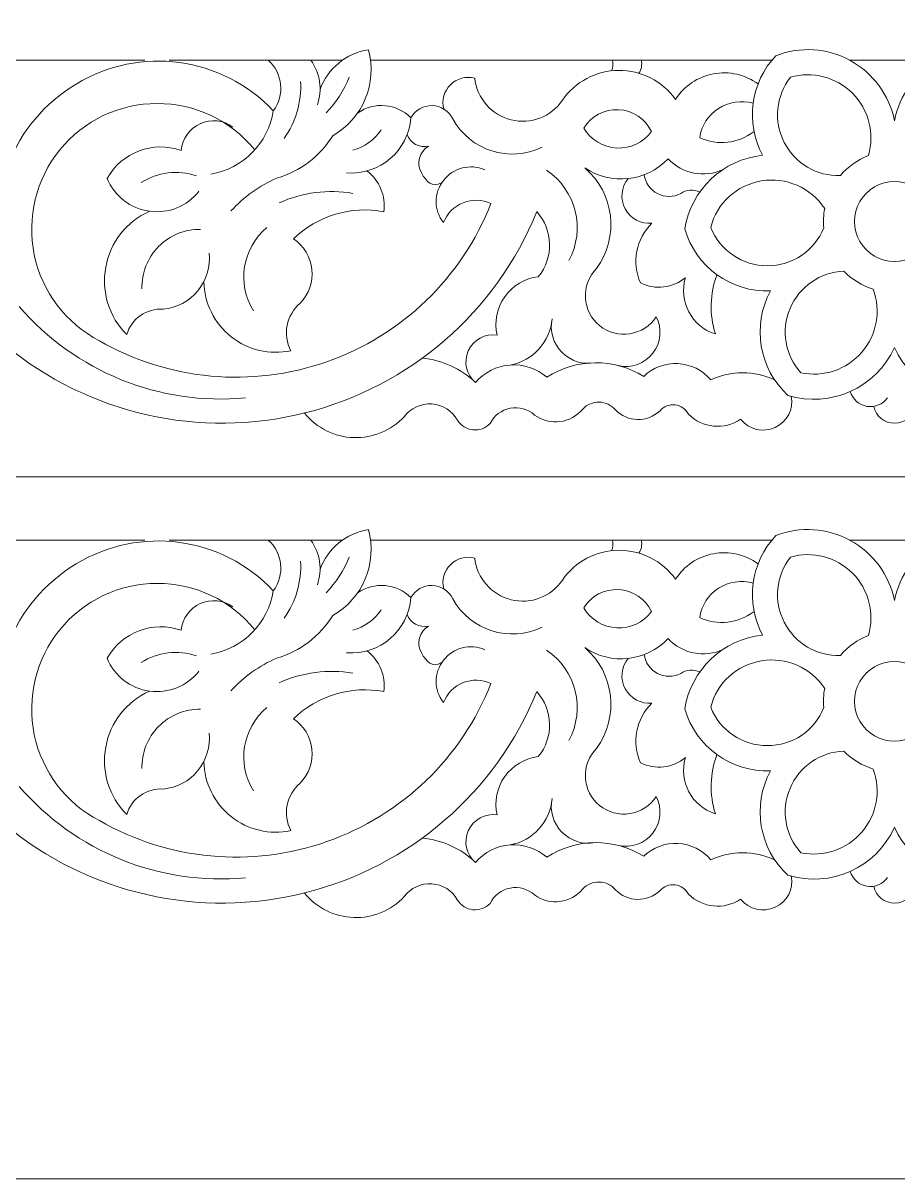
# Model space of a CAD drawing. Header units: millimetres. Extents: x 5151 to 5396, y 1629 to 1892.
# Drawn here: x 5205.1 to 5254.1, y 1769.9 to 1834.7 of the extents above; entities that cross this region are included whole.
import ezdxf

# ---------------------------------------------------------------- set-up
doc = ezdxf.new("R2010")
doc.units = ezdxf.units.MM
doc.header["$MEASUREMENT"] = 0
doc.layers.add('SITARA ALL', color=18, linetype='Continuous', true_color=0x000000)

msp = doc.modelspace()

# ---------------------------------------------------------------- linework, layer by layer
at = {"layer": 'SITARA ALL', "lineweight": 9}
for points, knots in [([(5151.918, 1891.909), (5151.918, 1891.909), (5395.918, 1891.909), (5395.918, 1891.909), (5395.918, 1891.909), (5395.918, 1769.909), (5395.918, 1769.909), (5395.918, 1769.909), (5151.918, 1769.909), (5151.918, 1769.909), (5151.918, 1769.909), (5151.918, 1891.909), (5151.918, 1891.909)], [0, 0, 0, 0, 0.25, 0.25, 0.25, 0.5, 0.5, 0.5, 0.75, 0.75, 0.75, 1, 1, 1, 1]), ([(5219.114, 1829.754), (5216.245, 1832.798), (5211.64, 1833.423), (5208.064, 1831.254), (5204.488, 1829.085), (5202.839, 1824.936), (5204.213, 1820.986)], [0, 0, 0, 0, 0.333333, 0.333333, 0.333333, 1, 1, 1, 1]), ([(5253.918, 1829.196), (5253.633, 1830.631), (5252.728, 1831.867), (5251.444, 1832.57), (5250.161, 1833.274), (5248.64, 1833.376), (5247.277, 1832.843)], [0, 0, 0, 0, 0.333333, 0.333333, 0.333333, 1, 1, 1, 1]), ([(5260.558, 1832.843), (5259.194, 1833.373), (5257.665, 1833.272), (5256.383, 1832.566), (5255.101, 1831.86), (5254.2, 1830.632), (5253.918, 1829.196)], [0, 0, 0, 0, 0.333333, 0.333333, 0.333333, 1, 1, 1, 1]), ([(5241.654, 1830.395), (5240.919, 1831.422), (5239.73, 1832.026), (5238.468, 1832.016), (5237.205, 1832.006), (5236.032, 1831.39), (5235.314, 1830.351)], [0, 0, 0, 0, 0.333333, 0.333333, 0.333333, 1, 1, 1, 1]), ([(5246.278, 1831.257), (5245.559, 1831.784), (5244.654, 1831.99), (5243.777, 1831.826), (5242.901, 1831.662), (5242.134, 1831.147), (5241.654, 1830.395)], [0, 0, 0, 0, 0.333333, 0.333333, 0.333333, 1, 1, 1, 1]), ([(5252.463, 1827.25), (5252.822, 1828.489), (5252.478, 1829.825), (5251.565, 1830.737), (5250.652, 1831.649), (5249.33, 1831.995), (5248.091, 1831.635)], [0, 0, 0, 0, 0.333333, 0.333333, 0.333333, 1, 1, 1, 1]), ([(5230.398, 1831.579), (5229.911, 1831.705), (5229.394, 1831.565), (5229.038, 1831.21), (5228.682, 1830.856), (5228.538, 1830.344), (5228.662, 1829.857)], [0, 0, 0, 0, 0.333333, 0.333333, 0.333333, 1, 1, 1, 1]), ([(5230.398, 1831.579), (5230.522, 1830.45), (5231.338, 1829.52), (5232.441, 1829.25), (5233.543, 1828.98), (5234.683, 1829.408), (5235.314, 1830.351)], [0, 0, 0, 0, 0.333333, 0.333333, 0.333333, 1, 1, 1, 1]), ([(5248.091, 1831.635), (5247.275, 1830.588), (5247.14, 1829.164), (5247.745, 1827.982), (5248.349, 1826.801), (5249.564, 1826.076), (5250.89, 1826.125)], [0, 0, 0, 0, 0.333333, 0.333333, 0.333333, 1, 1, 1, 1]), ([(5218.077, 1827.568), (5216.737, 1829.212), (5214.727, 1830.165), (5212.607, 1830.163), (5210.486, 1830.16), (5208.487, 1829.214), (5207.15, 1827.568), (5205.813, 1825.921), (5205.289, 1823.76), (5205.722, 1821.684), (5206.156, 1819.608), (5207.489, 1817.843), (5209.373, 1816.869)], [0, 0, 0, 0, 0.2, 0.2, 0.2, 0.4, 0.4, 0.4, 0.6, 0.6, 0.6, 1, 1, 1, 1]), ([(5229.169, 1829.303), (5228.952, 1829.747), (5228.506, 1830.032), (5228.013, 1830.044), (5227.52, 1830.056), (5227.064, 1829.797), (5226.826, 1829.365)], [0, 0, 0, 0, 0.333333, 0.333333, 0.333333, 1, 1, 1, 1]), ([(5246.001, 1830.173), (5245.345, 1830.362), (5244.639, 1830.258), (5244.065, 1829.888), (5243.491, 1829.519), (5243.105, 1828.923), (5243.006, 1828.247)], [0, 0, 0, 0, 0.333333, 0.333333, 0.333333, 1, 1, 1, 1]), ([(5240.3, 1828.589), (5239.959, 1829.306), (5239.253, 1829.777), (5238.46, 1829.816), (5237.668, 1829.855), (5236.923, 1829.465), (5236.513, 1828.786)], [0, 0, 0, 0, 0.333333, 0.333333, 0.333333, 1, 1, 1, 1]), ([(5216.853, 1828.846), (5216.319, 1829.233), (5215.618, 1829.303), (5215.018, 1829.031), (5214.417, 1828.759), (5214.008, 1828.193), (5213.946, 1827.536)], [0, 0, 0, 0, 0.333333, 0.333333, 0.333333, 1, 1, 1, 1]), ([(5236.513, 1828.786), (5236.901, 1828.127), (5237.594, 1827.707), (5238.357, 1827.669), (5239.12, 1827.63), (5239.848, 1827.973), (5240.3, 1828.589)], [0, 0, 0, 0, 0.333333, 0.333333, 0.333333, 1, 1, 1, 1]), ([(5227.806, 1827.767), (5227.294, 1827.459), (5227.118, 1826.801), (5227.41, 1826.279), (5227.701, 1825.757), (5228.006, 1825.448), (5228.537, 1825.722)], [0, 0, 0, 0, 0.333333, 0.333333, 0.333333, 1, 1, 1, 1]), ([(5230.969, 1826.445), (5230.152, 1826.808), (5229.192, 1826.564), (5228.649, 1825.854), (5228.105, 1825.145), (5228.093, 1824.187), (5228.657, 1823.493)], [0, 0, 0, 0, 0.333333, 0.333333, 0.333333, 1, 1, 1, 1]), ([(5239.893, 1826.173), (5239.958, 1825.72), (5240.239, 1825.326), (5240.646, 1825.115), (5241.053, 1824.905), (5241.534, 1824.903), (5241.942, 1825.113)], [0, 0, 0, 0, 0.333333, 0.333333, 0.333333, 1, 1, 1, 1]), ([(5209.803, 1825.966), (5210.208, 1824.973), (5211.112, 1824.272), (5212.175, 1824.126), (5213.237, 1823.981), (5214.29, 1824.405), (5214.947, 1825.253)], [0, 0, 0, 0, 0.333333, 0.333333, 0.333333, 1, 1, 1, 1]), ([(5238.991, 1825.957), (5238.601, 1825.474), (5238.54, 1824.803), (5238.836, 1824.257), (5239.131, 1823.711), (5239.715, 1823.394), (5240.333, 1823.456)], [0, 0, 0, 0, 0.333333, 0.333333, 0.333333, 1, 1, 1, 1]), ([(5250.01, 1824.275), (5249.24, 1825.45), (5247.849, 1826.058), (5246.463, 1825.825), (5245.078, 1825.592), (5243.967, 1824.585), (5243.624, 1823.223)], [0, 0, 0, 0, 0.333333, 0.333333, 0.333333, 1, 1, 1, 1]), ([(5256.153, 1823.551), (5256.153, 1824.35), (5255.727, 1825.088), (5255.035, 1825.487), (5254.344, 1825.886), (5253.492, 1825.886), (5252.8, 1825.487), (5252.109, 1825.088), (5251.683, 1824.35), (5251.683, 1823.551), (5251.683, 1822.753), (5252.109, 1822.015), (5252.8, 1821.616), (5253.492, 1821.217), (5254.344, 1821.217), (5255.035, 1821.616), (5255.727, 1822.015), (5256.153, 1822.753), (5256.153, 1823.551)], [0, 0, 0, 0, 0.166667, 0.166667, 0.166667, 0.333333, 0.333333, 0.333333, 0.5, 0.5, 0.5, 0.666667, 0.666667, 0.666667, 0.833333, 0.833333, 0.833333, 1, 1, 1, 1]), ([(5209.373, 1816.869), (5213.246, 1814.642), (5217.897, 1814.213), (5222.112, 1815.694), (5226.327, 1817.175), (5229.678, 1820.394), (5231.307, 1824.554)], [0, 0, 0, 0, 0.333333, 0.333333, 0.333333, 1, 1, 1, 1]), ([(5231.307, 1824.554), (5230.817, 1824.786), (5230.253, 1824.804), (5229.749, 1824.602), (5229.246, 1824.4), (5228.851, 1824), (5228.657, 1823.493)], [0, 0, 0, 0, 0.333333, 0.333333, 0.333333, 1, 1, 1, 1]), ([(5204.067, 1816.647), (5208.741, 1812.763), (5214.989, 1811.343), (5220.883, 1812.824), (5226.777, 1814.306), (5231.593, 1818.47), (5233.876, 1824.103)], [0, 0, 0, 0, 0.333333, 0.333333, 0.333333, 1, 1, 1, 1]), ([(5212.169, 1824.124), (5210.889, 1823.546), (5209.974, 1822.377), (5209.722, 1820.996), (5209.47, 1819.614), (5209.905, 1818.205), (5210.898, 1817.213)], [0, 0, 0, 0, 0.333333, 0.333333, 0.333333, 1, 1, 1, 1]), ([(5215.042, 1823.112), (5214.158, 1823.125), (5213.307, 1822.777), (5212.686, 1822.147), (5212.065, 1821.517), (5211.729, 1820.666), (5211.755, 1819.782)], [0, 0, 0, 0, 0.333333, 0.333333, 0.333333, 1, 1, 1, 1]), ([(5243.624, 1823.223), (5244.141, 1821.923), (5245.399, 1821.071), (5246.797, 1821.071), (5248.196, 1821.072), (5249.443, 1821.9), (5249.959, 1823.2)], [0, 0, 0, 0, 0.333333, 0.333333, 0.333333, 1, 1, 1, 1]), ([(5220.615, 1818.973), (5221.108, 1819.473), (5221.351, 1820.167), (5221.279, 1820.866), (5221.207, 1821.564), (5220.831, 1822.191), (5220.246, 1822.58)], [0, 0, 0, 0, 0.333333, 0.333333, 0.333333, 1, 1, 1, 1]), ([(5212.946, 1818.64), (5213.706, 1818.71), (5214.407, 1819.083), (5214.89, 1819.673), (5215.374, 1820.264), (5215.6, 1821.021), (5215.518, 1821.78)], [0, 0, 0, 0, 0.333333, 0.333333, 0.333333, 1, 1, 1, 1]), ([(5233.964, 1820.457), (5233.205, 1820.369), (5232.519, 1819.961), (5232.078, 1819.336), (5231.637, 1818.712), (5231.482, 1817.933), (5231.654, 1817.188)], [0, 0, 0, 0, 0.333333, 0.333333, 0.333333, 1, 1, 1, 1]), ([(5237.218, 1820.917), (5236.789, 1820.481), (5236.565, 1819.884), (5236.6, 1819.274), (5236.636, 1818.663), (5236.925, 1818.099), (5237.401, 1817.715), (5237.877, 1817.332), (5238.493, 1817.168), (5239.097, 1817.263), (5239.701, 1817.359), (5240.235, 1817.703), (5240.569, 1818.214)], [0, 0, 0, 0, 0.2, 0.2, 0.2, 0.4, 0.4, 0.4, 0.6, 0.6, 0.6, 1, 1, 1, 1]), ([(5251.081, 1820.769), (5249.755, 1820.716), (5248.58, 1819.899), (5248.068, 1818.675), (5247.556, 1817.45), (5247.786, 1816.055), (5248.68, 1815.074)], [0, 0, 0, 0, 0.333333, 0.333333, 0.333333, 1, 1, 1, 1]), ([(5215.221, 1820.177), (5215.246, 1818.974), (5215.806, 1817.844), (5216.75, 1817.096), (5217.693, 1816.349), (5218.913, 1816.059), (5220.091, 1816.309)], [0, 0, 0, 0, 0.333333, 0.333333, 0.333333, 1, 1, 1, 1]), ([(5248.68, 1815.074), (5249.942, 1814.808), (5251.25, 1815.25), (5252.091, 1816.228), (5252.933, 1817.206), (5253.181, 1818.55), (5252.73, 1819.759)], [0, 0, 0, 0, 0.333333, 0.333333, 0.333333, 1, 1, 1, 1]), ([(5234.734, 1818.101), (5234.593, 1817.422), (5234.8, 1816.718), (5235.286, 1816.223), (5235.772, 1815.728), (5236.467, 1815.508), (5237.148, 1815.637)], [0, 0, 0, 0, 0.333333, 0.333333, 0.333333, 1, 1, 1, 1]), ([(5238.45, 1815.478), (5239.176, 1815.313), (5239.931, 1815.585), (5240.385, 1816.175), (5240.839, 1816.765), (5240.914, 1817.555), (5240.569, 1818.214)], [0, 0, 0, 0, 0.333333, 0.333333, 0.333333, 1, 1, 1, 1]), ([(5231.654, 1817.188), (5230.979, 1817.29), (5230.319, 1816.929), (5230.041, 1816.306), (5229.763, 1815.683), (5229.916, 1814.967), (5230.443, 1814.533)], [0, 0, 0, 0, 0.333333, 0.333333, 0.333333, 1, 1, 1, 1]), ([(5234.44, 1814.822), (5233.872, 1815.317), (5233.13, 1815.565), (5232.379, 1815.51), (5231.628, 1815.455), (5230.932, 1815.105), (5230.443, 1814.533)], [0, 0, 0, 0, 0.333333, 0.333333, 0.333333, 1, 1, 1, 1]), ([(5243.626, 1814.681), (5243.165, 1815.225), (5242.499, 1815.554), (5241.787, 1815.589), (5241.075, 1815.625), (5240.383, 1815.366), (5239.87, 1814.87)], [0, 0, 0, 0, 0.333333, 0.333333, 0.333333, 1, 1, 1, 1]), ([(5251.444, 1814.025), (5251.57, 1813.591), (5251.934, 1813.268), (5252.38, 1813.195), (5252.827, 1813.122), (5253.271, 1813.308), (5253.528, 1813.68)], [0, 0, 0, 0, 0.333333, 0.333333, 0.333333, 1, 1, 1, 1]), ([(5229.433, 1812.421), (5229.139, 1812.949), (5228.596, 1813.291), (5227.993, 1813.329), (5227.39, 1813.367), (5226.812, 1813.1), (5226.454, 1812.613)], [0, 0, 0, 0, 0.333333, 0.333333, 0.333333, 1, 1, 1, 1]), ([(5238.282, 1812.997), (5238.057, 1813.264), (5237.728, 1813.422), (5237.379, 1813.431), (5237.029, 1813.44), (5236.694, 1813.3), (5236.456, 1813.045)], [0, 0, 0, 0, 0.333333, 0.333333, 0.333333, 1, 1, 1, 1]), ([(5242.37, 1812.758), (5242.222, 1813.042), (5241.944, 1813.235), (5241.626, 1813.273), (5241.308, 1813.311), (5240.994, 1813.191), (5240.784, 1812.95)], [0, 0, 0, 0, 0.333333, 0.333333, 0.333333, 1, 1, 1, 1]), ([(5245.301, 1812.47), (5245.763, 1811.889), (5246.564, 1811.7), (5247.237, 1812.015), (5247.91, 1812.33), (5248.286, 1813.031), (5248.136, 1813.759)], [0, 0, 0, 0, 0.333333, 0.333333, 0.333333, 1, 1, 1, 1]), ([(5220.864, 1812.807), (5221.542, 1811.976), (5222.546, 1811.478), (5223.618, 1811.442), (5224.69, 1811.405), (5225.721, 1811.83), (5226.454, 1812.613)], [0, 0, 0, 0, 0.333333, 0.333333, 0.333333, 1, 1, 1, 1]), ([(5233.759, 1812.709), (5233.387, 1813.044), (5232.88, 1813.185), (5232.388, 1813.09), (5231.897, 1812.995), (5231.48, 1812.679), (5231.26, 1812.229)], [0, 0, 0, 0, 0.333333, 0.333333, 0.333333, 1, 1, 1, 1]), ([(5252.759, 1813.194), (5252.875, 1812.637), (5253.369, 1812.242), (5253.938, 1812.251), (5254.506, 1812.261), (5254.979, 1812.634), (5255.076, 1813.194)], [0, 0, 0, 0, 0.333333, 0.333333, 0.333333, 1, 1, 1, 1]), ([(5229.433, 1812.421), (5229.623, 1812.117), (5229.944, 1811.917), (5230.301, 1811.879), (5230.658, 1811.842), (5231.011, 1811.97), (5231.26, 1812.229)], [0, 0, 0, 0, 0.333333, 0.333333, 0.333333, 1, 1, 1, 1]), ([(5219.114, 1802.866), (5216.245, 1805.91), (5211.64, 1806.535), (5208.064, 1804.366), (5204.488, 1802.196), (5202.839, 1798.048), (5204.213, 1794.098)], [0, 0, 0, 0, 0.333333, 0.333333, 0.333333, 1, 1, 1, 1]), ([(5253.918, 1802.307), (5253.633, 1803.743), (5252.728, 1804.979), (5251.444, 1805.682), (5250.161, 1806.386), (5248.64, 1806.488), (5247.277, 1805.955)], [0, 0, 0, 0, 0.333333, 0.333333, 0.333333, 1, 1, 1, 1]), ([(5260.558, 1805.955), (5259.194, 1806.485), (5257.665, 1806.384), (5256.383, 1805.678), (5255.101, 1804.972), (5254.2, 1803.743), (5253.918, 1802.307)], [0, 0, 0, 0, 0.333333, 0.333333, 0.333333, 1, 1, 1, 1]), ([(5230.398, 1804.691), (5229.911, 1804.817), (5229.394, 1804.677), (5229.038, 1804.322), (5228.682, 1803.967), (5228.538, 1803.456), (5228.662, 1802.969)], [0, 0, 0, 0, 0.333333, 0.333333, 0.333333, 1, 1, 1, 1]), ([(5241.654, 1803.507), (5240.919, 1804.534), (5239.73, 1805.138), (5238.468, 1805.128), (5237.205, 1805.118), (5236.032, 1804.502), (5235.314, 1803.463)], [0, 0, 0, 0, 0.333333, 0.333333, 0.333333, 1, 1, 1, 1]), ([(5246.278, 1804.369), (5245.559, 1804.896), (5244.654, 1805.102), (5243.777, 1804.938), (5242.901, 1804.774), (5242.134, 1804.258), (5241.654, 1803.507)], [0, 0, 0, 0, 0.333333, 0.333333, 0.333333, 1, 1, 1, 1]), ([(5252.463, 1800.361), (5252.822, 1801.601), (5252.478, 1802.937), (5251.565, 1803.849), (5250.652, 1804.761), (5249.33, 1805.107), (5248.091, 1804.747)], [0, 0, 0, 0, 0.333333, 0.333333, 0.333333, 1, 1, 1, 1]), ([(5230.398, 1804.691), (5230.522, 1803.562), (5231.338, 1802.632), (5232.441, 1802.362), (5233.543, 1802.092), (5234.683, 1802.52), (5235.314, 1803.463)], [0, 0, 0, 0, 0.333333, 0.333333, 0.333333, 1, 1, 1, 1]), ([(5248.091, 1804.747), (5247.275, 1803.7), (5247.14, 1802.276), (5247.745, 1801.094), (5248.349, 1799.913), (5249.564, 1799.188), (5250.89, 1799.237)], [0, 0, 0, 0, 0.333333, 0.333333, 0.333333, 1, 1, 1, 1]), ([(5218.077, 1800.68), (5216.737, 1802.324), (5214.727, 1803.277), (5212.607, 1803.275), (5210.486, 1803.272), (5208.487, 1802.326), (5207.15, 1800.679), (5205.813, 1799.033), (5205.289, 1796.872), (5205.722, 1794.796), (5206.156, 1792.72), (5207.489, 1790.955), (5209.373, 1789.981)], [0, 0, 0, 0, 0.2, 0.2, 0.2, 0.4, 0.4, 0.4, 0.6, 0.6, 0.6, 1, 1, 1, 1]), ([(5229.169, 1802.415), (5228.952, 1802.858), (5228.506, 1803.144), (5228.013, 1803.156), (5227.52, 1803.168), (5227.064, 1802.909), (5226.826, 1802.477)], [0, 0, 0, 0, 0.333333, 0.333333, 0.333333, 1, 1, 1, 1]), ([(5240.3, 1801.701), (5239.959, 1802.417), (5239.253, 1802.888), (5238.46, 1802.928), (5237.668, 1802.967), (5236.923, 1802.577), (5236.513, 1801.898)], [0, 0, 0, 0, 0.333333, 0.333333, 0.333333, 1, 1, 1, 1]), ([(5246.001, 1803.285), (5245.345, 1803.474), (5244.639, 1803.37), (5244.065, 1803), (5243.491, 1802.63), (5243.105, 1802.035), (5243.006, 1801.359)], [0, 0, 0, 0, 0.333333, 0.333333, 0.333333, 1, 1, 1, 1]), ([(5216.853, 1801.958), (5216.319, 1802.345), (5215.618, 1802.415), (5215.018, 1802.143), (5214.417, 1801.871), (5214.008, 1801.305), (5213.946, 1800.648)], [0, 0, 0, 0, 0.333333, 0.333333, 0.333333, 1, 1, 1, 1]), ([(5236.513, 1801.898), (5236.901, 1801.239), (5237.594, 1800.819), (5238.357, 1800.781), (5239.12, 1800.742), (5239.848, 1801.085), (5240.3, 1801.701)], [0, 0, 0, 0, 0.333333, 0.333333, 0.333333, 1, 1, 1, 1]), ([(5227.806, 1800.879), (5227.294, 1800.571), (5227.118, 1799.912), (5227.41, 1799.39), (5227.701, 1798.869), (5228.006, 1798.56), (5228.537, 1798.834)], [0, 0, 0, 0, 0.333333, 0.333333, 0.333333, 1, 1, 1, 1]), ([(5230.969, 1799.557), (5230.152, 1799.92), (5229.192, 1799.676), (5228.649, 1798.966), (5228.105, 1798.257), (5228.093, 1797.299), (5228.657, 1796.605)], [0, 0, 0, 0, 0.333333, 0.333333, 0.333333, 1, 1, 1, 1]), ([(5209.803, 1799.078), (5210.208, 1798.085), (5211.112, 1797.383), (5212.175, 1797.238), (5213.237, 1797.093), (5214.29, 1797.517), (5214.947, 1798.364)], [0, 0, 0, 0, 0.333333, 0.333333, 0.333333, 1, 1, 1, 1]), ([(5238.991, 1799.069), (5238.601, 1798.586), (5238.54, 1797.915), (5238.836, 1797.369), (5239.131, 1796.823), (5239.715, 1796.506), (5240.333, 1796.568)], [0, 0, 0, 0, 0.333333, 0.333333, 0.333333, 1, 1, 1, 1]), ([(5239.893, 1799.285), (5239.958, 1798.832), (5240.239, 1798.437), (5240.646, 1798.227), (5241.053, 1798.017), (5241.534, 1798.015), (5241.942, 1798.225)], [0, 0, 0, 0, 0.333333, 0.333333, 0.333333, 1, 1, 1, 1]), ([(5250.01, 1797.387), (5249.24, 1798.561), (5247.849, 1799.17), (5246.463, 1798.937), (5245.078, 1798.704), (5243.967, 1797.697), (5243.624, 1796.335)], [0, 0, 0, 0, 0.333333, 0.333333, 0.333333, 1, 1, 1, 1]), ([(5256.153, 1796.663), (5256.153, 1797.462), (5255.727, 1798.199), (5255.035, 1798.599), (5254.344, 1798.998), (5253.492, 1798.998), (5252.8, 1798.599), (5252.109, 1798.199), (5251.683, 1797.462), (5251.683, 1796.663), (5251.683, 1795.865), (5252.109, 1795.127), (5252.8, 1794.728), (5253.492, 1794.328), (5254.344, 1794.328), (5255.035, 1794.728), (5255.727, 1795.127), (5256.153, 1795.865), (5256.153, 1796.663)], [0, 0, 0, 0, 0.166667, 0.166667, 0.166667, 0.333333, 0.333333, 0.333333, 0.5, 0.5, 0.5, 0.666667, 0.666667, 0.666667, 0.833333, 0.833333, 0.833333, 1, 1, 1, 1]), ([(5231.307, 1797.666), (5230.817, 1797.898), (5230.253, 1797.915), (5229.749, 1797.714), (5229.246, 1797.512), (5228.851, 1797.112), (5228.657, 1796.605)], [0, 0, 0, 0, 0.333333, 0.333333, 0.333333, 1, 1, 1, 1]), ([(5204.067, 1789.759), (5208.741, 1785.875), (5214.989, 1784.455), (5220.883, 1785.936), (5226.777, 1787.418), (5231.593, 1791.582), (5233.876, 1797.214)], [0, 0, 0, 0, 0.333333, 0.333333, 0.333333, 1, 1, 1, 1]), ([(5209.373, 1789.981), (5213.246, 1787.754), (5217.897, 1787.325), (5222.112, 1788.806), (5226.327, 1790.287), (5229.678, 1793.506), (5231.307, 1797.666)], [0, 0, 0, 0, 0.333333, 0.333333, 0.333333, 1, 1, 1, 1]), ([(5212.169, 1797.236), (5210.889, 1796.658), (5209.974, 1795.489), (5209.722, 1794.107), (5209.47, 1792.726), (5209.905, 1791.317), (5210.898, 1790.325)], [0, 0, 0, 0, 0.333333, 0.333333, 0.333333, 1, 1, 1, 1]), ([(5215.042, 1796.224), (5214.158, 1796.237), (5213.307, 1795.889), (5212.686, 1795.259), (5212.065, 1794.629), (5211.729, 1793.777), (5211.755, 1792.894)], [0, 0, 0, 0, 0.333333, 0.333333, 0.333333, 1, 1, 1, 1]), ([(5243.624, 1796.335), (5244.141, 1795.035), (5245.399, 1794.183), (5246.797, 1794.183), (5248.196, 1794.184), (5249.443, 1795.012), (5249.959, 1796.312)], [0, 0, 0, 0, 0.333333, 0.333333, 0.333333, 1, 1, 1, 1]), ([(5220.615, 1792.085), (5221.108, 1792.585), (5221.351, 1793.279), (5221.279, 1793.978), (5221.207, 1794.676), (5220.831, 1795.303), (5220.246, 1795.692)], [0, 0, 0, 0, 0.333333, 0.333333, 0.333333, 1, 1, 1, 1]), ([(5212.946, 1791.752), (5213.706, 1791.822), (5214.407, 1792.194), (5214.89, 1792.785), (5215.374, 1793.376), (5215.6, 1794.133), (5215.518, 1794.892)], [0, 0, 0, 0, 0.333333, 0.333333, 0.333333, 1, 1, 1, 1]), ([(5237.218, 1794.029), (5236.789, 1793.593), (5236.565, 1792.996), (5236.6, 1792.386), (5236.636, 1791.775), (5236.925, 1791.211), (5237.401, 1790.827), (5237.877, 1790.444), (5238.493, 1790.279), (5239.097, 1790.375), (5239.701, 1790.471), (5240.235, 1790.814), (5240.569, 1791.326)], [0, 0, 0, 0, 0.2, 0.2, 0.2, 0.4, 0.4, 0.4, 0.6, 0.6, 0.6, 1, 1, 1, 1]), ([(5251.081, 1793.88), (5249.755, 1793.827), (5248.58, 1793.011), (5248.068, 1791.787), (5247.556, 1790.562), (5247.786, 1789.167), (5248.68, 1788.186)], [0, 0, 0, 0, 0.333333, 0.333333, 0.333333, 1, 1, 1, 1]), ([(5215.221, 1793.289), (5215.246, 1792.086), (5215.806, 1790.956), (5216.75, 1790.208), (5217.693, 1789.46), (5218.913, 1789.171), (5220.091, 1789.421)], [0, 0, 0, 0, 0.333333, 0.333333, 0.333333, 1, 1, 1, 1]), ([(5233.964, 1793.568), (5233.205, 1793.48), (5232.519, 1793.073), (5232.078, 1792.448), (5231.637, 1791.823), (5231.482, 1791.045), (5231.654, 1790.3)], [0, 0, 0, 0, 0.333333, 0.333333, 0.333333, 1, 1, 1, 1]), ([(5248.68, 1788.186), (5249.942, 1787.92), (5251.25, 1788.362), (5252.091, 1789.34), (5252.933, 1790.317), (5253.181, 1791.662), (5252.73, 1792.871)], [0, 0, 0, 0, 0.333333, 0.333333, 0.333333, 1, 1, 1, 1]), ([(5234.734, 1791.213), (5234.593, 1790.534), (5234.8, 1789.829), (5235.286, 1789.335), (5235.772, 1788.84), (5236.467, 1788.62), (5237.148, 1788.749)], [0, 0, 0, 0, 0.333333, 0.333333, 0.333333, 1, 1, 1, 1]), ([(5238.45, 1788.59), (5239.176, 1788.425), (5239.931, 1788.697), (5240.385, 1789.287), (5240.839, 1789.877), (5240.914, 1790.667), (5240.569, 1791.326)], [0, 0, 0, 0, 0.333333, 0.333333, 0.333333, 1, 1, 1, 1]), ([(5231.654, 1790.3), (5230.979, 1790.402), (5230.319, 1790.041), (5230.041, 1789.418), (5229.763, 1788.795), (5229.916, 1788.079), (5230.443, 1787.645)], [0, 0, 0, 0, 0.333333, 0.333333, 0.333333, 1, 1, 1, 1]), ([(5234.44, 1787.934), (5233.872, 1788.429), (5233.13, 1788.677), (5232.379, 1788.622), (5231.628, 1788.567), (5230.932, 1788.217), (5230.443, 1787.645)], [0, 0, 0, 0, 0.333333, 0.333333, 0.333333, 1, 1, 1, 1]), ([(5243.626, 1787.792), (5243.165, 1788.337), (5242.499, 1788.666), (5241.787, 1788.701), (5241.075, 1788.736), (5240.383, 1788.478), (5239.87, 1787.982)], [0, 0, 0, 0, 0.333333, 0.333333, 0.333333, 1, 1, 1, 1]), ([(5245.301, 1785.582), (5245.763, 1785.001), (5246.564, 1784.812), (5247.237, 1785.127), (5247.91, 1785.442), (5248.286, 1786.143), (5248.136, 1786.871)], [0, 0, 0, 0, 0.333333, 0.333333, 0.333333, 1, 1, 1, 1]), ([(5251.444, 1787.137), (5251.57, 1786.703), (5251.934, 1786.38), (5252.38, 1786.307), (5252.827, 1786.234), (5253.271, 1786.42), (5253.528, 1786.792)], [0, 0, 0, 0, 0.333333, 0.333333, 0.333333, 1, 1, 1, 1]), ([(5229.433, 1785.533), (5229.139, 1786.061), (5228.596, 1786.403), (5227.993, 1786.441), (5227.39, 1786.479), (5226.812, 1786.212), (5226.454, 1785.725)], [0, 0, 0, 0, 0.333333, 0.333333, 0.333333, 1, 1, 1, 1]), ([(5233.759, 1785.821), (5233.387, 1786.156), (5232.88, 1786.297), (5232.388, 1786.202), (5231.897, 1786.107), (5231.48, 1785.791), (5231.26, 1785.341)], [0, 0, 0, 0, 0.333333, 0.333333, 0.333333, 1, 1, 1, 1]), ([(5238.282, 1786.109), (5238.057, 1786.376), (5237.728, 1786.534), (5237.379, 1786.543), (5237.029, 1786.552), (5236.694, 1786.412), (5236.456, 1786.157)], [0, 0, 0, 0, 0.333333, 0.333333, 0.333333, 1, 1, 1, 1]), ([(5242.37, 1785.87), (5242.222, 1786.154), (5241.944, 1786.346), (5241.626, 1786.385), (5241.308, 1786.423), (5240.994, 1786.303), (5240.784, 1786.062)], [0, 0, 0, 0, 0.333333, 0.333333, 0.333333, 1, 1, 1, 1]), ([(5252.759, 1786.305), (5252.875, 1785.749), (5253.369, 1785.354), (5253.938, 1785.363), (5254.506, 1785.372), (5254.979, 1785.746), (5255.076, 1786.305)], [0, 0, 0, 0, 0.333333, 0.333333, 0.333333, 1, 1, 1, 1]), ([(5220.864, 1785.919), (5221.542, 1785.088), (5222.546, 1784.59), (5223.618, 1784.553), (5224.69, 1784.517), (5225.721, 1784.942), (5226.454, 1785.725)], [0, 0, 0, 0, 0.333333, 0.333333, 0.333333, 1, 1, 1, 1]), ([(5229.433, 1785.533), (5229.623, 1785.228), (5229.944, 1785.028), (5230.301, 1784.991), (5230.658, 1784.954), (5231.011, 1785.082), (5231.26, 1785.341)], [0, 0, 0, 0, 0.333333, 0.333333, 0.333333, 1, 1, 1, 1])]:
    msp.add_open_spline(points, degree=3, knots=knots, dxfattribs=at)
for points in [[(5224.441, 1833.173), (5223.199, 1832.981), (5222.162, 1832.127), (5221.735, 1830.945)], [(5222.446, 1828.356), (5224.133, 1829.319), (5224.955, 1831.3), (5224.441, 1833.173)], [(5247.277, 1832.843), (5245.852, 1831.336), (5245.549, 1829.089), (5246.528, 1827.261)], [(5200.932, 1832.592), (5200.932, 1832.592), (5211.92, 1832.592), (5211.92, 1832.592)], [(5213.281, 1832.592), (5213.281, 1832.592), (5222.996, 1832.592), (5222.996, 1832.592)], [(5219.114, 1829.754), (5219.77, 1830.633), (5219.644, 1831.867), (5218.821, 1832.592)], [(5221.583, 1830.081), (5221.879, 1830.928), (5221.74, 1831.867), (5221.211, 1832.592)], [(5224.557, 1832.592), (5224.557, 1832.592), (5247.055, 1832.592), (5247.055, 1832.592)], [(5238.069, 1831.995), (5238.143, 1832.185), (5238.164, 1832.391), (5238.129, 1832.592)], [(5239.602, 1831.859), (5239.739, 1832.077), (5239.789, 1832.339), (5239.741, 1832.592)], [(5251.409, 1832.592), (5251.409, 1832.592), (5253.918, 1832.592), (5253.918, 1832.592)], [(5256.427, 1832.592), (5256.427, 1832.592), (5253.918, 1832.592), (5253.918, 1832.592)], [(5219.715, 1828.205), (5220.38, 1829.134), (5220.707, 1830.261), (5220.642, 1831.401)], [(5222.078, 1829.639), (5222.629, 1830.219), (5223.065, 1830.898), (5223.364, 1831.64)], [(5226.826, 1829.365), (5226.024, 1830.165), (5224.766, 1830.278), (5223.836, 1829.63)], [(5215.614, 1826.204), (5217.421, 1826.516), (5218.829, 1827.942), (5219.114, 1829.754)], [(5223.223, 1826.273), (5225.073, 1826.135), (5226.684, 1827.516), (5226.826, 1829.365)], [(5229.169, 1829.303), (5230.148, 1827.523), (5232.349, 1826.823), (5234.175, 1827.717)], [(5219.313, 1825.98), (5220.615, 1826.359), (5221.73, 1827.205), (5222.446, 1828.356)], [(5223.573, 1827.548), (5224.223, 1827.719), (5224.787, 1828.123), (5225.159, 1828.683)], [(5226.613, 1828.42), (5226.797, 1827.94), (5227.302, 1827.663), (5227.806, 1827.767)], [(5243.006, 1828.247), (5244.006, 1827.785), (5245.18, 1827.918), (5246.051, 1828.593)], [(5213.946, 1827.536), (5212.366, 1828.084), (5210.621, 1827.425), (5209.803, 1825.966)], [(5236.563, 1826.564), (5238.034, 1825.565), (5240.011, 1825.776), (5241.235, 1827.067)], [(5241.235, 1827.067), (5242.025, 1826.216), (5243.273, 1825.974), (5244.323, 1826.469)], [(5246.528, 1827.261), (5244.31, 1827.025), (5242.524, 1825.336), (5242.17, 1823.133)], [(5252.463, 1827.25), (5251.854, 1827.01), (5251.314, 1826.624), (5250.89, 1826.125)], [(5252.463, 1827.25), (5251.854, 1827.01), (5251.314, 1826.624), (5250.89, 1826.125)], [(5214.804, 1826.109), (5213.767, 1826.456), (5212.63, 1826.316), (5211.708, 1825.728)], [(5225.307, 1824.102), (5225.425, 1824.975), (5225.067, 1825.843), (5224.369, 1826.38)], [(5235.68, 1821.362), (5236.621, 1823.122), (5236.081, 1825.306), (5234.426, 1826.421)], [(5237.218, 1820.917), (5238.515, 1822.681), (5238.231, 1825.145), (5236.563, 1826.564)], [(5219.313, 1825.98), (5218.332, 1825.559), (5217.454, 1824.932), (5216.738, 1824.14)], [(5223.573, 1825.128), (5222.175, 1825.372), (5220.736, 1825.184), (5219.446, 1824.591)], [(5243.013, 1825.199), (5242.667, 1825.369), (5242.256, 1825.336), (5241.942, 1825.113)], [(5225.307, 1824.102), (5223.473, 1824.443), (5221.588, 1823.877), (5220.246, 1822.58)], [(5250.01, 1824.275), (5249.945, 1823.92), (5249.927, 1823.559), (5249.959, 1823.2)], [(5233.964, 1820.457), (5234.836, 1821.529), (5234.8, 1823.075), (5233.876, 1824.103)], [(5218.757, 1823.207), (5217.378, 1822.058), (5217.053, 1820.073), (5217.995, 1818.545)], [(5240.333, 1823.456), (5239.434, 1822.586), (5239.177, 1821.248), (5239.692, 1820.108)], [(5242.17, 1823.133), (5242.785, 1821.009), (5244.764, 1819.576), (5246.975, 1819.659)], [(5239.692, 1820.108), (5240.516, 1819.703), (5241.499, 1819.818), (5242.206, 1820.403)], [(5242.206, 1820.403), (5241.811, 1819.07), (5242.556, 1817.667), (5243.883, 1817.252)], [(5243.974, 1820.569), (5243.577, 1819.504), (5243.545, 1818.338), (5243.883, 1817.252)], [(5251.081, 1820.769), (5251.539, 1820.301), (5252.105, 1819.955), (5252.73, 1819.759)], [(5251.081, 1820.769), (5251.539, 1820.301), (5252.105, 1819.955), (5252.73, 1819.759)], [(5246.975, 1819.659), (5245.92, 1817.714), (5246.323, 1815.305), (5247.954, 1813.811)], [(5204.878, 1818.791), (5208.024, 1815.13), (5212.745, 1813.22), (5217.551, 1813.668)], [(5212.946, 1818.64), (5212.014, 1818.698), (5211.166, 1818.107), (5210.898, 1817.213)], [(5220.615, 1818.973), (5219.844, 1818.313), (5219.626, 1817.211), (5220.091, 1816.309)], [(5232.381, 1815.511), (5233.663, 1815.74), (5234.63, 1816.802), (5234.734, 1818.101)], [(5247.954, 1813.811), (5250.336, 1813.074), (5252.892, 1814.223), (5253.918, 1816.495)], [(5253.918, 1816.495), (5254.946, 1814.224), (5257.5, 1813.072), (5259.881, 1813.811)], [(5230.443, 1814.533), (5229.629, 1815.308), (5228.579, 1815.787), (5227.461, 1815.894)], [(5239.87, 1814.87), (5238.203, 1815.91), (5236.087, 1815.892), (5234.44, 1814.822)], [(5247.206, 1814.682), (5246.068, 1815.199), (5244.763, 1815.198), (5243.626, 1814.681)], [(5233.759, 1812.709), (5234.605, 1812.087), (5235.789, 1812.233), (5236.456, 1813.045)], [(5238.282, 1812.997), (5238.962, 1812.296), (5240.079, 1812.274), (5240.784, 1812.95)], [(5242.37, 1812.758), (5243.153, 1811.974), (5244.381, 1811.852), (5245.301, 1812.47)], [(5153.918, 1809.245), (5153.918, 1809.245), (5353.918, 1809.245), (5353.918, 1809.245)], [(5224.441, 1806.285), (5223.199, 1806.092), (5222.162, 1805.239), (5221.735, 1804.057)], [(5222.446, 1801.468), (5224.133, 1802.431), (5224.955, 1804.412), (5224.441, 1806.285)], [(5200.932, 1805.704), (5200.932, 1805.704), (5211.92, 1805.704), (5211.92, 1805.704)], [(5213.281, 1805.704), (5213.281, 1805.704), (5222.996, 1805.704), (5222.996, 1805.704)], [(5219.114, 1802.866), (5219.77, 1803.745), (5219.644, 1804.979), (5218.821, 1805.704)], [(5221.583, 1803.193), (5221.879, 1804.04), (5221.74, 1804.978), (5221.211, 1805.704)], [(5224.557, 1805.704), (5224.557, 1805.704), (5247.055, 1805.704), (5247.055, 1805.704)], [(5238.069, 1805.107), (5238.143, 1805.297), (5238.164, 1805.503), (5238.129, 1805.704)], [(5239.602, 1804.971), (5239.739, 1805.189), (5239.789, 1805.45), (5239.741, 1805.704)], [(5247.277, 1805.955), (5245.852, 1804.448), (5245.549, 1802.201), (5246.528, 1800.372)], [(5251.409, 1805.704), (5251.409, 1805.704), (5253.918, 1805.704), (5253.918, 1805.704)], [(5256.427, 1805.704), (5256.427, 1805.704), (5253.918, 1805.704), (5253.918, 1805.704)], [(5219.715, 1801.317), (5220.38, 1802.246), (5220.707, 1803.373), (5220.642, 1804.513)], [(5222.078, 1802.751), (5222.629, 1803.331), (5223.065, 1804.01), (5223.364, 1804.752)], [(5215.614, 1799.316), (5217.421, 1799.628), (5218.829, 1801.054), (5219.114, 1802.866)], [(5226.826, 1802.477), (5226.024, 1803.277), (5224.766, 1803.389), (5223.836, 1802.742)], [(5223.223, 1799.385), (5225.073, 1799.247), (5226.684, 1800.628), (5226.826, 1802.477)], [(5229.169, 1802.415), (5230.148, 1800.635), (5232.349, 1799.935), (5234.175, 1800.829)], [(5223.573, 1800.66), (5224.223, 1800.831), (5224.787, 1801.235), (5225.159, 1801.795)], [(5243.006, 1801.359), (5244.006, 1800.897), (5245.18, 1801.03), (5246.051, 1801.705)], [(5213.946, 1800.648), (5212.366, 1801.196), (5210.621, 1800.537), (5209.803, 1799.078)], [(5219.313, 1799.092), (5220.615, 1799.471), (5221.73, 1800.316), (5222.446, 1801.468)], [(5226.613, 1801.532), (5226.797, 1801.051), (5227.302, 1800.775), (5227.806, 1800.879)], [(5246.528, 1800.372), (5244.31, 1800.137), (5242.524, 1798.448), (5242.17, 1796.245)], [(5252.463, 1800.361), (5251.854, 1800.122), (5251.314, 1799.736), (5250.89, 1799.237)], [(5252.463, 1800.361), (5251.854, 1800.122), (5251.314, 1799.736), (5250.89, 1799.237)], [(5236.563, 1799.676), (5238.034, 1798.677), (5240.011, 1798.888), (5241.235, 1800.178)], [(5237.218, 1794.029), (5238.515, 1795.793), (5238.231, 1798.257), (5236.563, 1799.676)], [(5241.235, 1800.178), (5242.025, 1799.328), (5243.273, 1799.086), (5244.323, 1799.58)], [(5214.804, 1799.221), (5213.767, 1799.567), (5212.63, 1799.428), (5211.708, 1798.84)], [(5219.313, 1799.092), (5218.332, 1798.671), (5217.454, 1798.044), (5216.738, 1797.252)], [(5225.307, 1797.214), (5225.425, 1798.087), (5225.067, 1798.955), (5224.369, 1799.492)], [(5235.68, 1794.474), (5236.621, 1796.234), (5236.081, 1798.418), (5234.426, 1799.533)], [(5223.573, 1798.24), (5222.175, 1798.484), (5220.736, 1798.296), (5219.446, 1797.703)], [(5243.013, 1798.311), (5242.667, 1798.481), (5242.256, 1798.448), (5241.942, 1798.225)], [(5225.307, 1797.214), (5223.473, 1797.555), (5221.588, 1796.989), (5220.246, 1795.692)], [(5233.964, 1793.568), (5234.836, 1794.641), (5234.8, 1796.186), (5233.876, 1797.214)], [(5250.01, 1797.387), (5249.945, 1797.032), (5249.927, 1796.671), (5249.959, 1796.312)], [(5240.333, 1796.568), (5239.434, 1795.698), (5239.177, 1794.359), (5239.692, 1793.22)], [(5218.757, 1796.319), (5217.378, 1795.17), (5217.053, 1793.184), (5217.995, 1791.657)], [(5242.17, 1796.245), (5242.785, 1794.121), (5244.764, 1792.688), (5246.975, 1792.771)], [(5251.081, 1793.88), (5251.539, 1793.413), (5252.105, 1793.067), (5252.73, 1792.871)], [(5251.081, 1793.88), (5251.539, 1793.413), (5252.105, 1793.067), (5252.73, 1792.871)], [(5239.692, 1793.22), (5240.516, 1792.815), (5241.499, 1792.93), (5242.206, 1793.515)], [(5242.206, 1793.515), (5241.811, 1792.182), (5242.556, 1790.779), (5243.883, 1790.364)], [(5243.974, 1793.681), (5243.577, 1792.616), (5243.545, 1791.45), (5243.883, 1790.364)], [(5246.975, 1792.771), (5245.92, 1790.826), (5246.323, 1788.416), (5247.954, 1786.923)], [(5204.878, 1791.902), (5208.024, 1788.241), (5212.745, 1786.332), (5217.551, 1786.78)], [(5220.615, 1792.085), (5219.844, 1791.425), (5219.626, 1790.323), (5220.091, 1789.421)], [(5212.946, 1791.752), (5212.014, 1791.81), (5211.166, 1791.219), (5210.898, 1790.325)], [(5232.381, 1788.623), (5233.663, 1788.851), (5234.63, 1789.914), (5234.734, 1791.213)], [(5247.954, 1786.923), (5250.336, 1786.186), (5252.892, 1787.335), (5253.918, 1789.607)], [(5253.918, 1789.607), (5254.946, 1787.336), (5257.5, 1786.184), (5259.881, 1786.923)], [(5230.443, 1787.645), (5229.629, 1788.42), (5228.579, 1788.899), (5227.461, 1789.006)], [(5239.87, 1787.982), (5238.203, 1789.022), (5236.087, 1789.004), (5234.44, 1787.934)], [(5247.206, 1787.793), (5246.068, 1788.31), (5244.763, 1788.31), (5243.626, 1787.792)], [(5233.759, 1785.821), (5234.605, 1785.199), (5235.789, 1785.345), (5236.456, 1786.157)], [(5238.282, 1786.109), (5238.962, 1785.408), (5240.079, 1785.386), (5240.784, 1786.062)], [(5242.37, 1785.87), (5243.153, 1785.086), (5244.381, 1784.964), (5245.301, 1785.582)]]:
    msp.add_open_spline(points, degree=3, dxfattribs=at)

doc.saveas('drawing.dxf')
